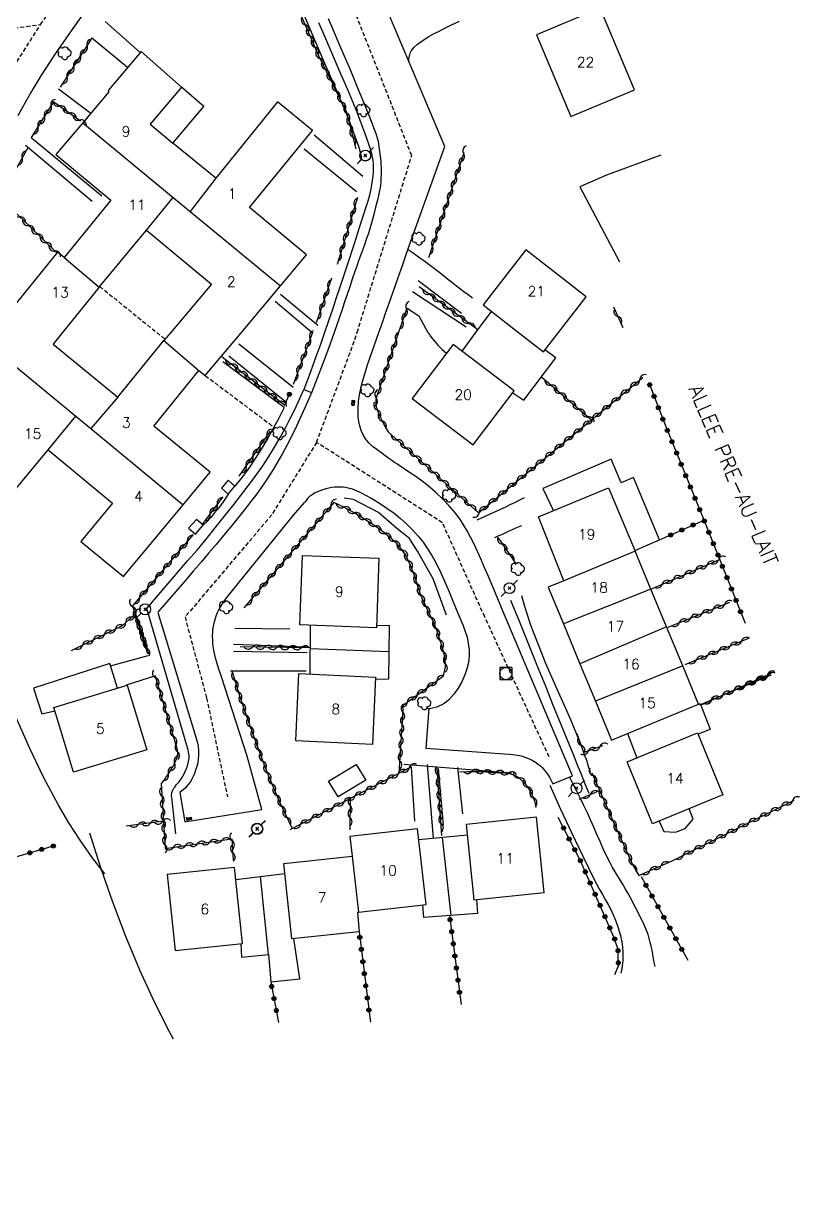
# Model space of a CAD drawing. Header units: millimetres. Extents: x 147000 to 148000, y 141000 to 142001.
# Drawn here: x 147309.7 to 147405.2, y 141566.6 to 141709 of the extents above; entities that cross this region are included whole.
import ezdxf
from ezdxf.enums import TextEntityAlignment as Align

# ---------------------------------------------------------------- set-up
doc = ezdxf.new("R2010")
doc.units = ezdxf.units.MM
doc.linetypes.add('DASHED', pattern=[0.75, 0.5, -0.25])
doc.layers.get('0').update_dxf_attribs({"linetype": 'CONTINUOUS'})
for name, color, linetype in [('W0001', 6, 'DASHED'), ('W0008', 7, 'CONTINUOUS'), ('W0014', 7, 'CONTINUOUS'), ('W0017', 7, 'CONTINUOUS'), ('W0101', 7, 'CONTINUOUS'), ('W0104', 1, 'CONTINUOUS'), ('W0105', 7, 'CONTINUOUS'), ('W0112', 1, 'DASHED'), ('W0300', 7, 'CONTINUOUS'), ('W0310', 3, 'CONTINUOUS'), ('W0323', 7, 'CONTINUOUS'), ('W0401', 7, 'CONTINUOUS'), ('W0420', 7, 'CONTINUOUS'), ('W0473', 7, 'CONTINUOUS'), ('W0989', 7, 'CONTINUOUS'), ('W0991', 7, 'CONTINUOUS'), ('W1102', 7, 'CONTINUOUS')]:
    doc.layers.add(name, color=color, linetype=linetype)
doc.styles.get("Standard").update_dxf_attribs({"font": 'romans.shx', "width": 0.85})

# ---------------------------------------------------------------- blocks, each defined once
blk = doc.blocks.new('T300')
for p, q in [((-0.8, 0.51), (-0.86, 0.34)), ((-0.86, 0.34), (-0.86, 0.17)), ((-0.86, 0.17), (-0.74, 0.06)), ((-0.69, 0.63), (-0.8, 0.51)), ((-0.8, -0.06), (-0.74, 0.06)), ((-0.74, 0.06), (-0.69, 0.11)), ((-0.57, 0.69), (-0.69, 0.63)), ((-0.46, 0.69), (-0.57, 0.69)), ((-0.29, 0.63), (-0.46, 0.69)), ((-0.29, 0.63), (-0.17, 0.74)), ((-0.23, 0.57), (-0.29, 0.63)), ((-0.17, 0.74), (-0.06, 0.8)), ((-0.06, 0.8), (0.06, 0.8)), ((0.06, 0.8), (0.23, 0.74)), ((0.23, 0.74), (0.34, 0.63)), ((0.34, 0.63), (0.4, 0.51)), ((0.46, 0.46), (0.34, 0.46)), ((0.4, 0.51), (0.4, 0.46)), ((0.57, 0.4), (0.46, 0.46)), ((0.57, 0.4), (0.69, 0.29)), ((0.69, 0.29), (0.74, 0.17)), ((0.74, 0.06), (0.69, -0.17)), ((0.74, 0.17), (0.74, 0.06)), ((-0.8, -0.17), (-0.8, -0.06)), ((-0.8, -0.23), (-0.8, -0.17)), ((-0.74, -0.34), (-0.8, -0.23)), ((-0.69, -0.4), (-0.74, -0.34)), ((-0.51, -0.46), (-0.69, -0.4)), ((-0.4, -0.46), (-0.51, -0.46)), ((-0.4, -0.46), (-0.34, -0.46)), ((-0.34, -0.46), (-0.34, -0.4)), ((-0.34, -0.51), (-0.34, -0.46)), ((-0.29, -0.63), (-0.34, -0.51)), ((-0.17, -0.74), (-0.29, -0.63)), ((-0.06, -0.8), (-0.17, -0.74)), ((0.06, -0.8), (-0.06, -0.8)), ((0.17, -0.74), (0.06, -0.8)), ((0.23, -0.69), (0.17, -0.74)), ((0.29, -0.46), (0.23, -0.46)), ((0.29, -0.63), (0.23, -0.69)), ((0.46, -0.4), (0.29, -0.46)), ((0.34, -0.51), (0.29, -0.63)), ((0.34, -0.51), (0.34, -0.46)), ((0.57, -0.34), (0.46, -0.4)), ((0.63, -0.29), (0.57, -0.34)), ((0.69, -0.17), (0.63, -0.29))]:
    blk.add_line(p, q)
blk = doc.blocks.new('T473')
for p, q in [((-0.166667, 0.166667), (0.166667, -0.166667)), ((-0.166667, -0.166667), (0.166667, 0.166667)), ((0.500001, 0.500001), (1.000002, 1.000002)), ((-1.000002, -1.000002), (-0.500001, -0.500001))]:
    blk.add_line(p, q)
blk.add_ellipse((0, 0), major_axis=(0.471405, 0.471405), ratio=1, start_param=5.4977871438, end_param=11.780972451)
blk = doc.blocks.new('T401')
for p, q in [((-0.3, 0.3), (0, 0.3)), ((-0.3, -0.25), (-0.3, 0.3)), ((-0.3, 0.15), (0, 0.15)), ((-0.3, 0), (0, 0)), ((0, 0.3), (0, -0.25)), ((-0.3, -0.15), (0, -0.15)), ((-0.3, -0.25), (-0.3, -0.3)), ((-0.3, -0.3), (0, -0.3)), ((0, -0.3), (0, -0.25))]:
    blk.add_line(p, q)
blk = doc.blocks.new('T420')
for p, q in [((0.75, 0.75), (-0.75, 0.75)), ((-0.75, 0.75), (-0.75, -0.75)), ((0.75, 0.75), (0.75, -0.75)), ((0.75, -0.75), (-0.75, -0.75))]:
    blk.add_line(p, q)
blk.add_ellipse((0, 0), major_axis=(-0.53, 0.53), ratio=1, start_param=3.926991, end_param=10.210176)
blk = doc.blocks.new('t310o')
at = {"color": 0, "linetype": 'Continuous'}
for centre, start, end in [((-0.5, 0.38), 216.8699, 323.1304), ((0.5, -0.37), 36.8699, 143.1303)]:
    blk.add_arc(centre, 0.625, start, end, dxfattribs=at)
blk = doc.blocks.new('t323o')
at = {"color": 0, "linetype": 'Continuous'}
for radius in [0.25, 0.15]:
    blk.add_circle((0, 0), radius, dxfattribs=at)

msp = doc.modelspace()

# ---------------------------------------------------------------- linework, layer by layer
at = {"layer": 'W0001'}
for points in [[(147311.88, 141708.8), (147317.6, 141717.31), (147320.91, 141721.78), (147324.25, 141726.22), (147327.64, 141730.63), (147331.07, 141735.02), (147336.2, 141741.57)], [(147350.72, 141671), (147357.42, 141692.71), (147350.48, 141710.25), (147343.37, 141727.12), (147336.2, 141741.57)], [(147233.55, 141682.14), (147253, 141687.75), (147259.31, 141690.12), (147265.54, 141692.7), (147271.73, 141695.38), (147277.93, 141697.99), (147280.2, 141698.95), (147282.46, 141699.95), (147284.7, 141700.96), (147286.95, 141701.96), (147289.22, 141702.94), (147291.5, 141703.88), (147293.82, 141704.74), (147296.17, 141705.52), (147300.03, 141706.61), (147303.94, 141707.52), (147307.89, 141708.25), (147311.88, 141708.8)], [(147293.5, 141671), (147293.53, 141671.11), (147293.57, 141671.22), (147293.6, 141671.33), (147293.64, 141671.44), (147295.21, 141676.22), (147296.93, 141680.94), (147298.81, 141685.61), (147300.87, 141690.2), (147302.45, 141693.31), (147304.16, 141696.35), (147305.95, 141699.35), (147307.77, 141702.32), (147311.88, 141708.8)], [(147345.74, 141657.51), (147350.45, 141670.13), (147350.72, 141671)], [(147345.74, 141657.51), (147340.25, 141648.63), (147329.6, 141636.08), (147332.25, 141626.1), (147334.8, 141614.01)], [(147374.27, 141618.92), (147366.39, 141636.08), (147361.18, 141647.65), (147345.74, 141657.51)]]:
    msp.add_lwpolyline(points, dxfattribs=at)
at = {"layer": 'W0008'}
for points in [[(147361.5, 141693.83), (147354.27, 141710.82), (147348.21, 141725.35), (147343.37, 141736.69)], [(147318.97, 141712.54), (147317.11, 141710.09), (147315.32, 141707.59), (147313.58, 141705.06), (147311.9, 141702.48), (147310.91, 141700.87), (147309.98, 141699.22), (147309.07, 141697.57)], [(147347.16, 141709.51), (147347.8, 141708.02), (147348.45, 141706.53), (147349.09, 141705.03), (147349.73, 141703.54), (147350.36, 141702.04), (147350.98, 141700.54), (147351.43, 141699.45), (147351.88, 141698.36), (147352.32, 141697.26), (147352.73, 141696.16), (147352.89, 141695.73), (147353.04, 141695.3), (147353.18, 141694.87), (147353.29, 141694.42), (147353.48, 141693.22), (147353.61, 141692.01), (147353.67, 141690.79), (147353.64, 141689.57), (147353.58, 141688.98), (147353.47, 141688.4), (147353.34, 141687.82), (147353.2, 141687.25), (147352.99, 141686.36), (147352.77, 141685.47), (147352.53, 141684.59), (147352.27, 141683.71), (147352.06, 141683.05), (147351.84, 141682.39), (147351.61, 141681.74), (147351.38, 141681.09), (147351.14, 141680.44), (147350.9, 141679.79), (147350.67, 141679.13), (147350.44, 141678.48), (147350.12, 141677.55), (147349.81, 141676.61), (147349.5, 141675.67), (147349.18, 141674.74), (147348.87, 141673.8), (147348.56, 141672.86), (147348.23, 141671.93), (147347.91, 141671)], [(147353.4, 141671), (147353.67, 141671.78), (147353.94, 141672.57), (147354.22, 141673.35), (147354.49, 141674.14), (147355.1, 141675.87), (147355.7, 141677.6), (147356.31, 141679.33), (147356.92, 141681.05), (147358.05, 141684.25), (147359.2, 141687.44), (147360.34, 141690.64), (147361.5, 141693.83)], [(147347.91, 141671), (147347.89, 141670.96), (147347.88, 141670.92), (147347.86, 141670.88), (147347.85, 141670.85), (147347.19, 141669.02), (147346.52, 141667.19), (147345.83, 141665.38), (147345.1, 141663.58), (147344.51, 141662.2), (147343.9, 141660.84), (147343.27, 141659.49), (147342.61, 141658.15), (147342.1, 141657.14), (147341.56, 141656.14), (147341, 141655.15), (147340.41, 141654.17), (147339.76, 141653.17), (147339.09, 141652.18), (147338.39, 141651.21), (147337.68, 141650.26), (147336.86, 141649.19), (147336.02, 141648.15), (147335.16, 141647.12), (147334.31, 141646.08), (147333.4, 141644.99), (147332.49, 141643.91), (147331.57, 141642.82), (147330.65, 141641.75), (147329.56, 141640.47), (147328.46, 141639.19), (147327.35, 141637.92), (147326.24, 141636.65)], [(147352.01, 141667.01), (147353.4, 141671)], [(147368.43, 141637.22), (147367.91, 141638.5), (147367.38, 141639.77), (147366.84, 141641.05), (147366.28, 141642.31), (147365.89, 141643.21), (147365.49, 141644.12), (147365.07, 141645.01), (147364.62, 141645.89), (147364.21, 141646.64), (147363.78, 141647.38), (147363.31, 141648.11), (147362.8, 141648.8), (147362.03, 141649.71), (147361.21, 141650.58), (147360.34, 141651.4), (147359.44, 141652.18), (147358.7, 141652.76), (147357.93, 141653.3), (147357.14, 141653.82), (147356.36, 141654.35), (147356.02, 141654.59), (147355.67, 141654.82), (147355.32, 141655.05), (147354.97, 141655.29), (147354.62, 141655.52), (147354.28, 141655.76), (147353.94, 141656.01), (147353.61, 141656.26), (147353.12, 141656.64), (147352.62, 141657.02), (147352.15, 141657.45), (147351.75, 141657.94), (147351.46, 141658.44), (147351.23, 141658.97), (147351.06, 141659.52), (147350.93, 141660.08), (147350.85, 141660.64), (147350.83, 141661.21), (147350.84, 141661.77), (147350.87, 141662.33), (147350.89, 141662.58), (147350.92, 141662.83), (147350.96, 141663.07), (147351.01, 141663.31), (147351.05, 141663.55), (147351.11, 141663.79), (147351.16, 141664.03), (147351.21, 141664.27), (147351.38, 141664.97), (147351.57, 141665.65), (147351.78, 141666.34), (147352.01, 141667.01)], [(147351.57, 141651.12), (147351.11, 141651.36), (147350.63, 141651.57), (147350.13, 141651.75), (147349.63, 141651.89), (147349.31, 141651.96), (147348.99, 141651.99), (147348.67, 141652.01), (147348.35, 141652.01), (147347.97, 141652), (147347.6, 141651.96), (147347.23, 141651.9), (147346.86, 141651.82), (147346.39, 141651.66), (147345.93, 141651.48), (147345.49, 141651.26), (147345.07, 141650.99), (147344.84, 141650.81), (147344.63, 141650.61), (147344.45, 141650.38), (147344.28, 141650.14)], [(147351.57, 141651.12), (147352.54, 141650.61), (147353.47, 141650.05), (147354.38, 141649.44), (147355.26, 141648.8), (147356.05, 141648.15), (147356.81, 141647.48), (147357.53, 141646.76), (147358.21, 141646), (147358.81, 141645.24), (147359.37, 141644.44), (147359.88, 141643.61), (147360.36, 141642.77), (147360.96, 141641.59), (147361.5, 141640.39), (147362.01, 141639.17), (147362.49, 141637.94), (147363.08, 141636.53), (147363.69, 141635.1), (147364.21, 141633.61), (147364.47, 141632.06), (147364.47, 141631.26), (147364.37, 141630.48), (147364.18, 141629.71), (147363.92, 141628.96), (147363.55, 141628.13), (147363.1, 141627.34), (147362.57, 141626.59), (147361.96, 141625.91), (147361.7, 141625.68), (147361.42, 141625.48), (147361.13, 141625.31), (147360.82, 141625.16), (147360.48, 141625.03), (147360.13, 141624.93), (147359.77, 141624.85), (147359.41, 141624.81)], [(147342.91, 141648.57), (147344.28, 141650.14)], [(147334.74, 141638.47), (147342.92, 141648.57)], [(147334.02, 141628.85), (147333.77, 141629.57), (147333.55, 141630.31), (147333.35, 141631.05), (147333.19, 141631.79), (147333.1, 141632.27), (147333.03, 141632.75), (147332.99, 141633.24), (147332.97, 141633.73), (147332.98, 141633.93), (147332.99, 141634.14), (147333.01, 141634.34), (147333.03, 141634.54), (147333.06, 141634.74), (147333.1, 141634.94), (147333.14, 141635.14), (147333.18, 141635.34), (147333.3, 141635.78), (147333.43, 141636.21), (147333.6, 141636.63), (147333.78, 141637.04), (147333.99, 141637.42), (147334.22, 141637.79), (147334.47, 141638.13), (147334.74, 141638.47)], [(147374.73, 141615.61), (147377.14, 141616.6), (147368.42, 141637.22)], [(147326.25, 141636.64), (147330.91, 141621.31)], [(147328.97, 141614.53), (147329.58, 141610.95), (147339.04, 141612.45), (147337.24, 141619), (147334.02, 141628.85)], [(147359.53, 141624.84), (147359.17, 141619.98), (147369.34, 141619.25)], [(147330.91, 141621.31), (147331.07, 141620.77), (147331.19, 141620.22), (147331.26, 141619.67), (147331.27, 141619.11), (147331.23, 141618.63), (147331.15, 141618.17), (147331.03, 141617.71), (147330.89, 141617.26), (147330.76, 141616.89), (147330.6, 141616.52), (147330.42, 141616.16), (147330.21, 141615.82), (147329.94, 141615.46), (147329.65, 141615.12), (147329.32, 141614.81), (147328.98, 141614.52)], [(147369.35, 141619.24), (147369.85, 141619.2), (147370.34, 141619.13), (147370.83, 141619.02), (147371.31, 141618.87), (147371.75, 141618.7), (147372.18, 141618.5), (147372.6, 141618.26), (147372.99, 141617.99), (147373.22, 141617.8), (147373.43, 141617.59), (147373.63, 141617.37), (147373.82, 141617.13), (147374.08, 141616.78), (147374.32, 141616.4), (147374.54, 141616.02), (147374.73, 141615.62)]]:
    msp.add_lwpolyline(points, dxfattribs=at)
at = {"layer": 'W0014'}
for points in [[(147340.26, 141719.37), (147341.03, 141717.5), (147341.8, 141715.63), (147342.57, 141713.77), (147343.35, 141711.9), (147343.63, 141711.23), (147343.92, 141710.56), (147344.21, 141709.89), (147344.49, 141709.22), (147344.78, 141708.55), (147345.07, 141707.88), (147345.35, 141707.21), (147345.64, 141706.54), (147346.96, 141703.46), (147348.3, 141700.4), (147349.6, 141697.31), (147350.77, 141694.17), (147350.91, 141693.73), (147351.04, 141693.29), (147351.16, 141692.84), (147351.26, 141692.4)], [(147345.96, 141709.04), (147346.46, 141707.92), (147346.95, 141706.79), (147347.43, 141705.66), (147348.48, 141703.23), (147349.54, 141700.8), (147350.56, 141698.35), (147351.5, 141695.87), (147351.83, 141694.96), (147352.16, 141694.04), (147352.43, 141693.11), (147352.63, 141692.15), (147352.68, 141691.66), (147352.69, 141691.17), (147352.67, 141690.68), (147352.63, 141690.19), (147352.53, 141689.4), (147352.4, 141688.62), (147352.23, 141687.85), (147352.03, 141687.09)], [(147352.03, 141687.09), (147351.19, 141684.48), (147350.34, 141681.87), (147349.48, 141679.27), (147348.62, 141676.67), (147348.15, 141675.25), (147347.68, 141673.83), (147347.21, 141672.41), (147346.72, 141671)], [(147346.72, 141671), (147346.6, 141670.63), (147346.47, 141670.26), (147346.34, 141669.89), (147346.21, 141669.52), (147345.71, 141668.13), (147345.21, 141666.75), (147344.69, 141665.37), (147344.17, 141663.99)], [(147329.92, 141642.95), (147331.07, 141644.29), (147332.2, 141645.64), (147333.31, 141647.01), (147334.41, 141648.39), (147335.62, 141649.93), (147336.83, 141651.47), (147338, 141653.04), (147339.13, 141654.64), (147339.87, 141655.77), (147340.58, 141656.93), (147341.26, 141658.1), (147341.91, 141659.28), (147342.52, 141660.44), (147343.1, 141661.61), (147343.65, 141662.79), (147344.17, 141663.99)], [(147344.18, 141663.99), (147345.11, 141663.62)], [(147341.75, 141661.79), (147341.1, 141660.49), (147340.42, 141659.2), (147339.7, 141657.94), (147338.95, 141656.69), (147338.2, 141655.52), (147337.41, 141654.36), (147336.59, 141653.23), (147335.73, 141652.13)], [(147334.91, 141651.16), (147334.6, 141650.69), (147334.28, 141650.23), (147333.95, 141649.77), (147333.61, 141649.33), (147333.19, 141648.81), (147332.75, 141648.3), (147332.3, 141647.81), (147331.83, 141647.33)], [(147361.7, 141636.31), (147360.06, 141640.74), (147358.14, 141644.14), (147357.14, 141645.73), (147355.58, 141646.95), (147353.36, 141648.9), (147350.26, 141650.48), (147349.12, 141650.65)], [(147329.83, 141620.29), (147324.92, 141637.1), (147329.92, 141642.95)], [(147379.19, 141614.42), (147378.72, 141615.58), (147378.24, 141616.74), (147377.77, 141617.9), (147377.3, 141619.06), (147376.45, 141621.16), (147375.6, 141623.25), (147374.75, 141625.35), (147373.9, 141627.45), (147372.82, 141630.11), (147371.74, 141632.77), (147370.67, 141635.44), (147369.59, 141638.1)], [(147370.87, 141638.7), (147371.22, 141637.53), (147371.58, 141636.37), (147371.97, 141635.21), (147372.39, 141634.06), (147373.08, 141632.28), (147373.81, 141630.5), (147374.57, 141628.74), (147375.35, 141626.99), (147376.13, 141625.24), (147376.89, 141623.48), (147377.63, 141621.71), (147378.34, 141619.92), (147378.6, 141619.22), (147378.85, 141618.5), (147379.09, 141617.79), (147379.31, 141617.07)], [(147327.96, 141613.92), (147327.95, 141614.08), (147327.95, 141614.24), (147327.96, 141614.4), (147327.99, 141614.55), (147328.06, 141614.73), (147328.14, 141614.9), (147328.23, 141615.06), (147328.33, 141615.21), (147328.41, 141615.31), (147328.48, 141615.41), (147328.56, 141615.5), (147328.65, 141615.59), (147328.73, 141615.67), (147328.81, 141615.76), (147328.89, 141615.86), (147328.96, 141615.96), (147329.15, 141616.24), (147329.32, 141616.53), (147329.49, 141616.83), (147329.63, 141617.13), (147329.77, 141617.48), (147329.89, 141617.83), (147329.99, 141618.19), (147330.07, 141618.55), (147330.08, 141618.64), (147330.09, 141618.72), (147330.1, 141618.81), (147330.1, 141618.9), (147330.1, 141618.98), (147330.1, 141619.07), (147330.09, 141619.16), (147330.08, 141619.24), (147330.04, 141619.51), (147329.98, 141619.78), (147329.9, 141620.04), (147329.8, 141620.29)], [(147369.62, 141616.91), (147356.46, 141617.98)], [(147328.47, 141609.46), (147327.96, 141613.91)]]:
    msp.add_lwpolyline(points, dxfattribs=at)
at = {"layer": 'W0017'}
for points in [[(147319.79, 141709.15), (147324.1, 141705.36)], [(147357.08, 141704.21), (147357.08, 141704.58), (147357.13, 141704.94), (147357.24, 141705.28), (147357.4, 141705.61), (147357.72, 141706.02), (147358.11, 141706.36), (147358.53, 141706.65), (147358.94, 141706.93), (147359.51, 141707.31), (147360.11, 141707.64), (147360.71, 141707.95), (147361.32, 141708.26), (147362.29, 141708.73), (147363.28, 141709.19)], [(147322.55, 141703.52), (147318.14, 141707.15)], [(147314.07, 141700.88), (147318.04, 141697.92)], [(147351.43, 141690.12), (147345.46, 141695.19)], [(147318.2, 141687.05), (147310.02, 141693.94)], [(147310.73, 141694.94), (147319.39, 141687.75)], [(147344.2, 141693.53), (147350.65, 141688.3)], [(147356.97, 141681.19), (147357.46, 141680.86), (147357.94, 141680.52), (147358.43, 141680.17), (147358.91, 141679.82), (147359.4, 141679.46), (147359.88, 141679.09), (147360.36, 141678.72), (147360.85, 141678.34), (147361.33, 141677.97), (147361.81, 141677.59), (147362.29, 141677.22), (147362.77, 141676.84), (147363.29, 141676.44), (147363.81, 141676.04), (147364.33, 141675.64), (147364.86, 141675.24)], [(147358.2, 141677.37), (147363.53, 141673.38)], [(147345.89, 141671.87), (147341.3, 141675.65)], [(147364.08, 141671.63), (147357.51, 141676)], [(147340.64, 141674.85), (147345.21, 141671)], [(147356.84, 141673.96), (147358.31, 141673.05)], [(147358.31, 141673.05), (147359.4, 141671)], [(147345.21, 141671), (147345.3, 141670.92)], [(147359.4, 141671), (147359.5, 141670.86), (147359.59, 141670.73), (147359.68, 141670.6), (147359.78, 141670.46), (147360.21, 141669.92), (147360.67, 141669.4), (147361.17, 141668.9), (147361.69, 141668.44)], [(147336.22, 141669.61), (147342.86, 141664.28)], [(147342.09, 141662.37), (147334.97, 141668.09)], [(147341.75, 141661.79), (147334.23, 141667.41)], [(147365.44, 141647.99), (147366.35, 141648.39), (147367.25, 141648.8), (147368.15, 141649.22), (147369.05, 141649.64), (147369.6, 141649.91), (147370.15, 141650.18), (147370.7, 141650.45), (147371.24, 141650.73)], [(147370.88, 141647.27), (147370.47, 141647.09), (147370.07, 141646.92), (147369.67, 141646.74), (147369.27, 141646.56), (147368.84, 141646.37), (147368.42, 141646.18), (147367.99, 141645.99), (147367.57, 141645.8)], [(147335.71, 141634.71), (147342.48, 141634.61)], [(147335.53, 141632.75), (147344.47, 141632.43)], [(147320.46, 141630.1), (147325.09, 141631.37)], [(147335.56, 141631.9), (147344.57, 141631.73)], [(147325.97, 141628.86), (147322.39, 141627.73)], [(147344.47, 141629.44), (147335.18, 141629.44)], [(147357.81, 141611.03), (147357.38, 141617.65)], [(147359.33, 141617.97), (147360.04, 141608.9)], [(147360.66, 141617.5), (147361.26, 141610.54)], [(147363.04, 141617.61), (147363.65, 141611.91)], [(147374.36, 141615.42), (147375.68, 141612.51), (147377.02, 141609.61), (147378.4, 141606.72), (147379.81, 141603.85), (147380.13, 141603.23), (147380.47, 141602.62), (147380.82, 141602.01), (147381.17, 141601.4), (147381.52, 141600.79), (147381.85, 141600.16), (147382.15, 141599.53), (147382.41, 141598.87), (147382.74, 141597.93), (147383.03, 141596.97), (147383.23, 141595.98), (147383.32, 141594.97), (147383.31, 141593.94), (147383.22, 141592.9), (147383.1, 141592.37)], [(147387.3, 141593.2), (147387.19, 141593.68), (147387.09, 141594.18), (147387, 141594.67), (147386.91, 141595.17), (147386.81, 141595.66), (147386.7, 141596.15), (147386.57, 141596.64), (147386.42, 141597.12), (147385.96, 141598.28), (147385.43, 141599.41), (147384.86, 141600.52), (147384.27, 141601.61), (147383.98, 141602.16), (147383.67, 141602.69), (147383.35, 141603.22), (147383.02, 141603.75), (147382.7, 141604.28), (147382.38, 141604.81), (147382.07, 141605.34), (147381.77, 141605.89), (147381.34, 141606.76), (147380.93, 141607.63), (147380.53, 141608.51), (147380.14, 141609.4), (147379.75, 141610.29), (147379.36, 141611.17), (147378.97, 141612.06), (147378.56, 141612.93), (147378.13, 141613.82), (147377.69, 141614.7), (147377.25, 141615.58), (147376.8, 141616.46)]]:
    msp.add_lwpolyline(points, dxfattribs=at)
at = {"layer": 'W0101'}
for points in [[(147372.74, 141707.54), (147376.94, 141697.51), (147384.76, 141700.79), (147380.56, 141710.81)], [(147362.5, 141669.52), (147357.47, 141662.88), (147364.97, 141657.2), (147370, 141663.83)], [(147353.39, 141643.28), (147353.08, 141634.76), (147343.7, 141635.1), (147344.01, 141643.62)], [(147352.99, 141628.7), (147352.62, 141620.44), (147343.21, 141620.87), (147343.58, 141629.13)], [(147322.5, 141627.7), (147324.92, 141619.78), (147315.91, 141617.03), (147313.49, 141624.95)], [(147383.85, 141618.31), (147392.49, 141621.86), (147395.61, 141614.25), (147386.98, 141610.7)], [(147372.73, 141611.52), (147364.1, 141610.63), (147365.06, 141601.38), (147373.68, 141602.27)], [(147335.68, 141605.32), (147327.42, 141604.46), (147328.38, 141595.15), (147336.64, 141596)]]:
    msp.add_lwpolyline(points, close=True, dxfattribs=at)
for points in [[(147329.18, 141701.11), (147324.2, 141705.47), (147320.15, 141700.67), (147320.23, 141700.53), (147317.04, 141696.73)], [(147329.18, 141701.11), (147325.33, 141696.56), (147328.09, 141694.23)], [(147341.31, 141676.71), (147344.51, 141680.54), (147337.5, 141686.34), (147345.23, 141695.8), (147340.96, 141699.32), (147333.38, 141689.94)], [(147317.04, 141696.73), (147313.75, 141692.82), (147320.48, 141687.23), (147314.78, 141680.21)], [(147333.38, 141689.94), (147328.09, 141694.23)], [(147319.07, 141676.56), (147324.85, 141683.56)], [(147324.85, 141683.56), (147332.85, 141676.93), (147327.84, 141671)], [(147314.78, 141680.21), (147313.96, 141680.85), (147308.23, 141673.78), (147308.27, 141673.51), (147306.12, 141671)], [(147371.43, 141681.13), (147366.18, 141674.38), (147370.52, 141671)], [(147375.43, 141671), (147378.83, 141675.37), (147371.43, 141681.13)], [(147319.07, 141676.56), (147314.56, 141671)], [(147336.52, 141671), (147341.31, 141676.71)], [(147314.56, 141671), (147313.4, 141669.57), (147321.34, 141663.05)], [(147327.84, 141671), (147327, 141670.01)], [(147331.29, 141666.33), (147332.08, 141665.7), (147336.52, 141671)], [(147370.52, 141671), (147373.58, 141668.62), (147375.43, 141671)], [(147305.12, 141669.84), (147301.74, 141665.89), (147308.7, 141660.17), (147300.82, 141650.82), (147305.08, 141647.3), (147312.8, 141656.58)], [(147321.34, 141663.05), (147327, 141670.01)], [(147329.37, 141649.85), (147332.7, 141653.85), (147325.77, 141659.48), (147331.29, 141666.33)], [(147312.8, 141656.58), (147320.7, 141650.04), (147316.81, 141645.33)], [(147376.07, 141640.52), (147372.98, 141648.35), (147381.58, 141651.91), (147384.82, 141644.15)], [(147316.81, 141645.33), (147322.06, 141641.05), (147329.37, 141649.85)], [(147386.76, 141639.5), (147384.82, 141644.16), (147384.82, 141644.15)], [(147376.07, 141640.52), (147374.15, 141639.73)], [(147374.15, 141639.73), (147376.03, 141635.22)], [(147388.69, 141634.85), (147386.76, 141639.5)], [(147376.03, 141635.22), (147378.06, 141630.33)], [(147390.67, 141630.09), (147388.69, 141634.85)], [(147378.06, 141630.33), (147379.96, 141625.75)], [(147379.96, 141625.75), (147381.95, 141620.96), (147392.62, 141625.39), (147390.67, 141630.09)], [(147358.14, 141610.08), (147349.82, 141609.14), (147350.1, 141606.71)], [(147350.87, 141599.86), (147359.19, 141600.8), (147358.14, 141610.08)], [(147350.87, 141599.86), (147350.76, 141599.82), (147350.97, 141597.44), (147342.71, 141596.59), (147341.72, 141605.82), (147350.1, 141606.71)]]:
    msp.add_lwpolyline(points, dxfattribs=at)
at = {"layer": 'W0104'}
for points in [[(147328.09, 141694.23), (147331.91, 141698.73), (147329.18, 141701.11)], [(147365.3, 141671), (147367.2, 141673.58)], [(147363.61, 141668.7), (147365.3, 141671)], [(147369.81, 141663.59), (147371.17, 141662.69), (147375.11, 141667.87), (147373.77, 141668.87)], [(147384.79, 141644.25), (147387.84, 141645.54), (147384.64, 141653.18), (147383.12, 141652.55), (147381.89, 141655.45), (147373.52, 141651.83), (147374.81, 141649.11)], [(147344.96, 141635.05), (147344.93, 141629.07)], [(147353.09, 141635.09), (147354.65, 141635.04), (147354.55, 141628.43), (147352.98, 141628.39)], [(147354.6, 141631.8), (147344.95, 141632.16)], [(147321.3, 141627.34), (147320.38, 141630.36), (147310.99, 141627.34), (147312.02, 141624.19), (147313.6, 141624.58)], [(147392.62, 141625.39), (147392.82, 141625.47), (147394.05, 141622.33)], [(147383.91, 141621.76), (147385.05, 141618.8)], [(147392.55, 141621.71), (147394.05, 141622.33)], [(147387.8, 141611.04), (147388.34, 141609.75), (147389.77, 141609.69), (147390.98, 141610.12), (147391.95, 141611.27), (147391.46, 141612.54)], [(147364.24, 141609.31), (147358.29, 141608.74)], [(147361.17, 141609.01), (147362.2, 141599.45)], [(147335.83, 141603.85), (147341.85, 141604.61)], [(147339.85, 141594.66), (147338.85, 141604.23)], [(147365.38, 141601.41), (147365.51, 141599.7), (147358.9, 141599.2), (147358.78, 141600.76)], [(147336.43, 141595.98), (147336.53, 141594.35), (147339.85, 141594.66), (147340.13, 141591.29), (147343.67, 141591.67), (147342.97, 141596.62)]]:
    msp.add_lwpolyline(points, dxfattribs=at)
msp.add_lwpolyline([(147347.22, 141615.94), (147350.62, 141617.99), (147351.79, 141616.06), (147348.39, 141614)], close=True, dxfattribs=at)
at = {"layer": 'W0105'}
for points in [[(147334.91, 141651.16), (147335.73, 141652.13), (147334.89, 141652.85), (147334.07, 141651.88)], [(147330.88, 141646.24), (147331.83, 141647.33), (147330.99, 141648.06), (147330.04, 141646.98)]]:
    msp.add_lwpolyline(points, close=True, dxfattribs=at)
at = {"layer": 'W0112'}
for points in [[(147319.14, 141676.64), (147326.12, 141671)], [(147326.12, 141671), (147327.14, 141670.17)], [(147332.08, 141665.7), (147340.59, 141659.32)]]:
    msp.add_lwpolyline(points, dxfattribs=at)
at = {"layer": 'W0300'}
for points in [[(147388, 141692.76), (147381.34, 141690.28), (147378.03, 141688.85), (147382.9, 141679.68)], [(147319.75, 141604.56), (147318.2, 141606.58), (147316.74, 141608.67), (147315.35, 141610.8), (147314.05, 141612.99), (147312.22, 141616.41), (147310.57, 141619.92), (147308.99, 141623.46), (147307.39, 141626.99), (147305.4, 141631.32), (147303.42, 141635.66), (147301.47, 141640.01), (147299.54, 141644.37)], [(147328.17, 141584.26), (147327.42, 141585.68), (147325.68, 141589.19), (147324.06, 141592.74), (147322.34, 141596.88), (147320.74, 141601.06), (147319.27, 141605.29), (147317.93, 141609.56)]]:
    msp.add_lwpolyline(points, dxfattribs=at)
at = {"layer": 'W0310'}
for points in [[(147338.04, 141722.86), (147340.62, 141718.02), (147341.89, 141714.38), (147345.97, 141705), (147349.41, 141698.05), (147350.55, 141693.53)], [(147314.33, 141701.1), (147318.14, 141707)], [(147310.76, 141694.93), (147313.5, 141699.28), (147316.76, 141696.97)], [(147313.89, 141680.72), (147306.86, 141687.56), (147310.36, 141693.7)], [(147363.83, 141693.05), (147359.46, 141680.15)], [(147350.77, 141687.56), (147348.25, 141679.32)], [(147347.59, 141677.64), (147345.71, 141672.19)], [(147365.53, 141671.31), (147358.35, 141676.58)], [(147356.83, 141673.98), (147355.81, 141671)], [(147382.18, 141674.15), (147383.32, 141671.6)], [(147345.23, 141671), (147342.86, 141664.62)], [(147345.25, 141671.05), (147345.23, 141671)], [(147355.81, 141671), (147353.07, 141662.98)], [(147334.14, 141668), (147341.79, 141662.12)], [(147354.54, 141658.82), (147365.61, 141648.88), (147385.79, 141665.48)], [(147373.37, 141665.49), (147379.47, 141660.28)], [(147353.05, 141662.98), (147353.01, 141662.76), (147353, 141662.54), (147353, 141662.32), (147353.02, 141662.09), (147353.12, 141661.67), (147353.27, 141661.26), (147353.45, 141660.86), (147353.63, 141660.47), (147353.83, 141660.05), (147354.05, 141659.63), (147354.29, 141659.22), (147354.54, 141658.82)], [(147336.24, 141653.36), (147340.09, 141658.9)], [(147331.78, 141647.5), (147334.26, 141650.82)], [(147347.84, 141650.13), (147336.83, 141637.19)], [(147361.31, 141628.84), (147361.42, 141629.21), (147361.5, 141629.6), (147361.55, 141629.98), (147361.55, 141630.38), (147361.44, 141631.34), (147361.21, 141632.28), (147360.92, 141633.21), (147360.61, 141634.11), (147360.41, 141634.66), (147360.19, 141635.21), (147359.95, 141635.74), (147359.7, 141636.27), (147359.44, 141636.8), (147359.19, 141637.33), (147358.94, 141637.86), (147358.7, 141638.39), (147358.41, 141639.13), (147358.15, 141639.87), (147357.91, 141640.62), (147357.66, 141641.37), (147357.39, 141642.12), (147357.08, 141642.85), (147356.72, 141643.57), (147356.29, 141644.24), (147355.55, 141645.12), (147354.7, 141645.89), (147353.8, 141646.59), (147352.88, 141647.25), (147351.68, 141648.06), (147350.43, 141648.81), (147349.15, 141649.5), (147347.84, 141650.13)], [(147330.61, 141646.19), (147323.16, 141637.46), (147325, 141631.6)], [(147367.97, 141645.82), (147370.23, 141642.55)], [(147386.78, 141639.51), (147395.1, 141643.08)], [(147388.87, 141634.82), (147396.45, 141637.88)], [(147315.67, 141631.96), (147321.92, 141635.03), (147323.53, 141636.45), (147325.11, 141631.55)], [(147344.93, 141632.29), (147336.35, 141632.4)], [(147390.97, 141630.23), (147398.87, 141633.51)], [(147325.9, 141628.93), (147328.61, 141619.98)], [(147335.38, 141629.4), (147336.34, 141626.29), (147337.38, 141623.2), (147338.48, 141620.13), (147339.64, 141617.08), (147340.36, 141615.32), (147341.12, 141613.57), (147341.92, 141611.84), (147342.75, 141610.13)], [(147355.89, 141616.9), (147356.4, 141625.3), (147361.33, 141628.86)], [(147392.79, 141625.31), (147401.54, 141628.99)], [(147392.86, 141625.27), (147401.58, 141629.19)], [(147380.83, 141620.26), (147378.56, 141619.45), (147377.71, 141621.74)], [(147357.39, 141617.68), (147342.45, 141609.96)], [(147361.13, 141609.24), (147360.53, 141617.5)], [(147363.28, 141617.09), (147364.21, 141617.12), (147365.15, 141617.13), (147366.09, 141617.1), (147367.02, 141617.05), (147367.8, 141617.01), (147368.6, 141616.98), (147369.4, 141616.87), (147370.16, 141616.61), (147370.6, 141616.34), (147370.98, 141615.99), (147371.32, 141615.61), (147371.62, 141615.21), (147371.89, 141614.81), (147372.12, 141614.39), (147372.31, 141613.96), (147372.48, 141613.51), (147372.54, 141613.31), (147372.59, 141613.12), (147372.62, 141612.92), (147372.64, 141612.71)], [(147379.54, 141616.94), (147382.12, 141610.98), (147384.57, 141605.61), (147385.28, 141604.34)], [(147326.67, 141615.63), (147327.14, 141607.67), (147335.36, 141608.84), (147335.51, 141606.25)], [(147377.95, 141613.71), (147380.48, 141614.77)], [(147349.86, 141613.79), (147349.84, 141609.95)], [(147389.38, 141606.16), (147404.36, 141613.6)], [(147326.94, 141611.01), (147322.37, 141610.4)], [(147385.28, 141604.34), (147389.38, 141606.16)]]:
    msp.add_lwpolyline(points, dxfattribs=at)
msp.add_lwpolyline([(147328.6, 141619.97, -0.114238), (147328.58, 141618.77, -0.073664), (147327.88, 141617.4, -0.032057), (147326.67, 141615.63)], format="xyb", dxfattribs=at)
at = {"layer": 'W0323'}
for points in [[(147386.55, 141664.74), (147388.51, 141659.64), (147393.27, 141648.01), (147398.33, 141635.32)], [(147341.79, 141662.02), (147342.48, 141663.54)], [(147387.83, 141645.54), (147393.29, 141647.96)], [(147382.33, 141592.22), (147382.79, 141593.28), (147382.73, 141595.41), (147382.23, 141596.79), (147378.16, 141606.09), (147375.37, 141611.49)], [(147313.69, 141608.04), (147305.94, 141605.8), (147295.86, 141602.96), (147285.72, 141600.18), (147284.03, 141587.03), (147281.94, 141571.77), (147280.43, 141559.96), (147280.13, 141556.67), (147278.66, 141551.91), (147276.13, 141547.76)], [(147385.56, 141604.21), (147390.9, 141594.68), (147391.3, 141593.98)], [(147362.07, 141599.44), (147363.47, 141588.53)], [(147350.97, 141597.42), (147352.34, 141586.35)], [(147340.13, 141591.29), (147341.06, 141586.3)]]:
    msp.add_lwpolyline(points, dxfattribs=at)
at = {"layer": 'W1102'}
for points in [[(147317.04, 141696.73), (147328.15, 141687.57)], [(147333.38, 141689.94), (147330.22, 141685.86)], [(147324.85, 141683.56), (147328.15, 141687.57)], [(147328.15, 141687.57), (147330.22, 141685.86)], [(147330.22, 141685.86), (147341.31, 141676.71)], [(147314.78, 141680.21), (147319.07, 141676.56)], [(147305.12, 141669.84), (147316.2, 141660.71)], [(147327, 141670.01), (147331.29, 141666.33)], [(147321.34, 141663.05), (147318.04, 141659.19)], [(147312.8, 141656.58), (147316.2, 141660.71)], [(147316.2, 141660.71), (147318.04, 141659.19)], [(147318.04, 141659.19), (147329.37, 141649.85)], [(147384.82, 141644.15), (147376.07, 141640.52)], [(147386.76, 141639.5), (147376.03, 141635.22)], [(147388.69, 141634.85), (147378.06, 141630.33)], [(147390.67, 141630.09), (147379.96, 141625.75)], [(147350.1, 141606.71), (147350.87, 141599.86)]]:
    msp.add_lwpolyline(points, dxfattribs=at)

# ---------------------------------------------------------------- block references
at = {"layer": 'W0300'}
for p in [(147314.85, 141705.25), (147351.52, 141698.25), (147358.3, 141682.49), (147352.01, 141663.89), (147341.24, 141658.62), (147362.04, 141650.95), (147370.48, 141641.95), (147334.68, 141637.25), (147359, 141625.48)]:
    msp.add_blockref('T300', p, dxfattribs=at)
at = {"layer": 'W0310'}
for p, rotation in [((147344.34, 141708.75), 293.5309408367504), ((147344.94, 141707.37), 293.5309408367504), ((147317.58, 141706.14), 57.15355417588783), ((147345.54, 141706), 293.5309408367504), ((147316.77, 141704.88), 57.15355417588783), ((147346.15, 141704.63), 296.3733608901655), ((147315.96, 141703.62), 57.15355417588783), ((147346.82, 141703.29), 296.3733608901655), ((147315.14, 141702.36), 57.15355417588783), ((147347.49, 141701.94), 296.3733608901655), ((147348.15, 141700.6), 296.3733608901655), ((147313.16, 141698.74), 57.76796580518237), ((147314.2, 141698.79), 324.6405537002865), ((147348.82, 141699.25), 296.3733608901655), ((147312.36, 141697.47), 57.76796580518237), ((147315.42, 141697.92), 324.6405537002865), ((147349.45, 141697.9), 284.1346487383668), ((147311.56, 141696.2), 57.76796580518237), ((147316.65, 141697.05), 324.6405537002865), ((147349.82, 141696.44), 284.1346487383668), ((147350.19, 141694.99), 284.1346487383668), ((147363.79, 141692.94), 251.2870411952821), ((147309.62, 141692.4), 60.26919209110392), ((147363.31, 141691.52), 251.2870411952821), ((147362.83, 141690.1), 251.2870411952821), ((147362.35, 141688.68), 251.2870411952821), ((147361.87, 141687.25), 251.2870411952821), ((147350.44, 141686.49), 253.021356407654), ((147361.39, 141685.83), 251.2870411952821), ((147309.32, 141685.17), 135.768525591937), ((147350, 141685.05), 253.021356407654), ((147360.91, 141684.41), 251.2870411952821), ((147310.39, 141684.12), 135.768525591937), ((147311.47, 141683.07), 135.768525591937), ((147349.56, 141683.62), 253.021356407654), ((147360.43, 141682.99), 251.2870411952821), ((147312.54, 141682.03), 135.768525591937), ((147349.13, 141682.18), 253.021356407654), ((147359.94, 141681.57), 251.2870411952821), ((147313.62, 141680.98), 135.768525591937), ((147348.69, 141680.75), 253.021356407654), ((147347.18, 141676.45), 250.9773099429578), ((147346.69, 141675.03), 250.9773099429578), ((147359.56, 141675.69), 143.74131993683), ((147360.77, 141674.8), 143.74131993683), ((147346.2, 141673.61), 250.9773099429578), ((147356.78, 141673.84), 251.1083903702169), ((147361.98, 141673.92), 143.74131993683), ((147363.19, 141673.03), 143.74131993683), ((147382.71, 141672.97), 294.1896874131381), ((147356.3, 141672.42), 251.1083903702169), ((147364.4, 141672.14), 143.74131993683), ((147344.95, 141670.24), 249.6246825562065), ((147355.5, 141670.08), 251.1083903701553), ((147344.43, 141668.84), 249.6246825562065), ((147355.01, 141668.66), 251.1083903701553), ((147343.9, 141667.43), 249.6246825562065), ((147354.53, 141667.24), 251.1083903701553), ((147335.32, 141667.09), 322.4806339359731), ((147336.51, 141666.17), 322.4806339359731), ((147343.38, 141666.03), 249.6246825562065), ((147354.04, 141665.82), 251.1083903701553), ((147337.7, 141665.26), 322.4806339359731), ((147338.89, 141664.35), 322.4806339359731), ((147353.55, 141664.4), 251.1083903701553), ((147374.51, 141664.52), 319.4762105893577), ((147385.4, 141665.16), 39.43920606376379), ((147340.08, 141663.43), 322.4806339359731), ((147353.05, 141662.96), 259.5959447433219), ((147375.65, 141663.54), 319.4762105893577), ((147383.08, 141663.26), 39.43920606376379), ((147384.24, 141664.21), 39.43920606376379), ((147341.27, 141662.52), 322.4806339359731), ((147353.19, 141661.49), 289.9401723936828), ((147376.79, 141662.57), 319.4762105893577), ((147377.93, 141661.59), 319.4762105893577), ((147381.92, 141662.3), 39.43920606376379), ((147353.8, 141660.12), 295.6436326724286), ((147379.07, 141660.62), 319.4762105893577), ((147379.61, 141660.4), 39.43920606376379), ((147380.77, 141661.35), 39.43920606376379), ((147378.45, 141659.45), 39.43920606376379), ((147338.81, 141657.05), 55.23824972832202), ((147339.66, 141658.29), 55.23824972832202), ((147355.65, 141657.81), 318.1015568328818), ((147376.13, 141657.54), 39.43920606376379), ((147377.29, 141658.49), 39.43920606376379), ((147337.95, 141655.82), 55.23824972832202), ((147356.77, 141656.81), 318.1015568328818), ((147357.89, 141655.81), 318.1015568328818), ((147374.97, 141656.59), 39.43920606376379), ((147337.1, 141654.59), 55.23824972832202), ((147359, 141654.81), 318.1015568328818), ((147372.66, 141654.68), 39.43920606376379), ((147373.82, 141655.63), 39.43920606376379), ((147360.12, 141653.81), 318.1015568328818), ((147371.5, 141653.73), 39.43920606376379), ((147361.24, 141652.8), 318.1015568328818), ((147362.35, 141651.8), 318.1015568328818), ((147369.18, 141651.82), 39.43920606376379), ((147370.34, 141652.78), 39.43920606376379), ((147363.47, 141650.8), 318.1015568328818), ((147368.02, 141650.87), 39.43920606376379), ((147332.68, 141648.7), 53.23791017792963), ((147333.58, 141649.9), 53.23791017792963), ((147346.55, 141648.61), 229.5845731542823), ((147347.52, 141649.76), 229.5845731542823), ((147349.06, 141649.55), 154.6396780222075), ((147350.38, 141648.84), 151.7288820984319), ((147364.59, 141649.8), 318.1015568328818), ((147365.71, 141648.96), 39.43920606376379), ((147366.86, 141649.92), 39.43920606376379), ((147345.58, 141647.47), 229.5845731542823), ((147351.67, 141648.07), 148.8180808716484), ((147344.6, 141646.33), 229.5845731542823), ((147352.91, 141647.23), 144.2598352854891), ((147354.12, 141646.34), 142.5622877684025), ((147329.88, 141645.33), 229.5113035617157), ((147343.63, 141645.19), 229.5845731542823), ((147355.27, 141645.38), 137.7910638634644), ((147356.27, 141644.27), 130.0233823675112), ((147368.52, 141645.02), 304.6213317236434), ((147327.93, 141643.05), 229.5113035617157), ((147328.9, 141644.19), 229.5113035617157), ((147341.69, 141642.9), 229.5845731542823), ((147342.66, 141644.05), 229.5845731542823), ((147357.02, 141642.97), 116.9934977143455), ((147369.38, 141643.78), 304.6213317236434), ((147326.96, 141641.91), 229.5113035617157), ((147340.71, 141641.76), 229.5845731542823), ((147357.59, 141641.58), 109.7647303078267), ((147392.29, 141641.88), 23.20524082765314), ((147393.67, 141642.47), 23.20524082765314), ((147395.05, 141643.06), 23.20524082765314), ((147325.98, 141640.77), 229.5113035617157), ((147339.74, 141640.62), 229.5845731542823), ((147358.06, 141640.16), 108.0201399807322), ((147389.53, 141640.69), 23.20524082765314), ((147390.91, 141641.29), 23.20524082765314), ((147325.01, 141639.63), 229.5113035617157), ((147338.77, 141639.48), 229.5845731542823), ((147358.56, 141638.75), 111.7002834400026), ((147388.16, 141640.1), 23.20524082765314), ((147323.2, 141637.32), 287.4713176660761), ((147324.03, 141638.49), 229.5113035617157), ((147337.8, 141638.34), 229.5845731542823), ((147359.17, 141637.37), 115.0420058821758), ((147395.83, 141637.63), 21.98762857846199), ((147323.45, 141636.38), 41.29401605259905), ((147323.65, 141635.89), 287.4713176660761), ((147359.81, 141636.02), 115.2489998954686), ((147393.04, 141636.5), 21.98762857846199), ((147394.44, 141637.06), 21.98762857846199), ((147321.05, 141634.61), 26.17491442841342), ((147322.32, 141635.39), 41.29401605259905), ((147323.95, 141635.12), 287.8578581654095), ((147324.1, 141634.46), 287.4713176660761), ((147360.42, 141634.65), 110.2350107622306), ((147390.26, 141635.38), 21.98762857846199), ((147391.65, 141635.94), 21.98762857846199), ((147318.36, 141633.28), 26.17491442841342), ((147319.71, 141633.95), 26.17491442841342), ((147324.41, 141633.69), 287.8578581654095), ((147324.55, 141633.03), 287.4713176660761), ((147360.91, 141633.23), 108.8978597554453), ((147317.01, 141632.62), 26.17491442841342), ((147324.87, 141632.26), 287.8578581654095), ((147337.84, 141632.38), 179.2460638874934), ((147339.34, 141632.36), 179.2460638874934), ((147340.84, 141632.34), 179.2460638874934), ((147342.34, 141632.32), 179.2460638874934), ((147343.84, 141632.3), 179.2460638874934), ((147361.33, 141631.79), 103.3224378104814), ((147395.12, 141631.96), 22.52614603255112), ((147396.51, 141632.53), 22.52614603255112), ((147397.9, 141633.11), 22.52614603255112), ((147361.55, 141630.31), 89.7082665138151), ((147392.35, 141630.81), 22.52614603255112), ((147393.74, 141631.38), 22.52614603255112), ((147326, 141628.6), 286.8189550229542), ((147401.07, 141628.96), 24.24551145051209), ((147326.44, 141627.16), 286.8189550229542), ((147335.72, 141628.3), 287.2411574179538), ((147359.31, 141627.4), 35.8715846401138), ((147360.53, 141628.28), 35.8715846401138), ((147398.32, 141627.64), 22.78151492751545), ((147398.34, 141627.73), 24.24551145051209), ((147399.7, 141628.35), 24.24551145051209), ((147399.7, 141628.22), 22.78151492751545), ((147401.09, 141628.8), 22.78151492751545), ((147326.87, 141625.73), 286.8189550229542), ((147336.17, 141626.86), 287.2411574179538), ((147358.09, 141626.52), 35.8715846401138), ((147395.56, 141626.48), 22.78151492751545), ((147395.6, 141626.5), 24.24551145051209), ((147396.94, 141627.06), 22.78151492751545), ((147396.97, 141627.11), 24.24551145051209), ((147327.3, 141624.29), 286.8189550229542), ((147336.63, 141625.44), 288.481689618665), ((147356.88, 141625.64), 35.8715846401138), ((147356.34, 141624.39), 86.508269179612), ((147394.17, 141625.89), 22.78151492751545), ((147394.23, 141625.88), 24.24551145051209), ((147327.74, 141622.85), 286.8189550229542), ((147337.1, 141624.01), 288.481689618665), ((147356.25, 141622.89), 86.508269179612), ((147328.17, 141621.42), 286.8189550229542), ((147337.59, 141622.6), 289.7222227262064), ((147338.1, 141621.18), 289.7222227262064), ((147356.16, 141621.4), 86.508269179612), ((147378.23, 141620.33), 110.4216320418136), ((147328.65, 141619.57), 273.3757258439721), ((147338.61, 141619.78), 290.9627567424406), ((147356.07, 141619.9), 86.508269179612), ((147379.09, 141619.63), 199.8813523853118), ((147380.5, 141620.14), 199.8813523853118), ((147328.32, 141618.13), 243.7774805540116), ((147339.15, 141618.37), 290.9627567424406), ((147355.98, 141618.4), 86.508269179612), ((147357.11, 141617.54), 207.3284823901909), ((147327.54, 141616.85), 237.023282946035), ((147339.69, 141616.97), 292.2032924712191), ((147354.44, 141616.16), 207.3284823901909), ((147355.77, 141616.85), 207.3284823901909), ((147360.58, 141616.72), 94.1852529353744), ((147364.78, 141617.12), 0.2701476576014246), ((147366.27, 141617.09), 356.6207595438515), ((147367.77, 141617.01), 357.3346386001683), ((147369.27, 141616.89), 352.291806730738), ((147370.63, 141616.31), 318.0016047886551), ((147379.67, 141616.62), 293.4904760822258), ((147340.26, 141615.59), 292.2032924712191), ((147351.78, 141614.78), 207.3284823901909), ((147353.11, 141615.47), 207.3284823901909), ((147360.69, 141615.23), 94.1852529353744), ((147371.63, 141615.2), 303.7387896056862), ((147380.27, 141615.24), 293.4904760822258), ((147326.75, 141614.13), 273.4327688385964), ((147340.85, 141614.21), 293.4438293788458), ((147349.11, 141613.4), 207.3284823901909), ((147350.44, 141614.09), 207.3284823901909), ((147349.85, 141612.95), 269.7016648701979), ((147360.8, 141613.73), 94.1852529353744), ((147372.34, 141613.88), 290.4910749487406), ((147379.33, 141614.29), 22.69379494490877), ((147380.87, 141613.87), 293.4904760822258), ((147404.16, 141613.5), 26.42101111764607), ((147326.84, 141612.63), 273.4327688385964), ((147341.46, 141612.84), 294.684365902301), ((147342.09, 141611.48), 295.9249020411926), ((147346.45, 141612.03), 207.3284823901909), ((147347.78, 141612.71), 207.3284823901909), ((147349.85, 141611.45), 269.7016648701979), ((147360.91, 141612.24), 94.1852529353744), ((147381.47, 141612.49), 293.4904760822258), ((147401.47, 141612.17), 26.42101111764607), ((147402.82, 141612.84), 26.42101111764607), ((147325.34, 141610.79), 187.570032133482), ((147326.83, 141610.99), 187.570032133482), ((147326.93, 141611.14), 273.4327688385964), ((147343.78, 141610.65), 207.3284823901909), ((147345.11, 141611.34), 207.3284823901909), ((147361.02, 141610.74), 94.1852529353744), ((147382.07, 141611.12), 293.4904760822258), ((147398.79, 141610.84), 26.42101111764607), ((147400.13, 141611.5), 26.42101111764607), ((147323.85, 141610.6), 187.570032133482), ((147327.02, 141609.64), 273.4327688385964), ((147335.37, 141608.6), 273.4027697706352), ((147382.69, 141609.75), 294.5235176901709), ((147396.1, 141609.5), 26.42101111764607), ((147397.44, 141610.17), 26.42101111764607), ((147327.11, 141608.14), 273.4327688385964), ((147328.17, 141607.82), 8.05686535161993), ((147329.65, 141608.03), 8.05686535161993), ((147331.14, 141608.24), 8.05686535161993), ((147332.62, 141608.45), 8.05686535161993), ((147334.11, 141608.66), 8.05686535161993), ((147383.31, 141608.39), 294.5235176901709), ((147393.41, 141608.17), 26.42101111764607), ((147394.76, 141608.83), 26.42101111764607), ((147335.46, 141607.11), 273.4027697706352), ((147383.93, 141607.02), 294.5235176901709), ((147390.73, 141606.83), 26.42101111764607), ((147392.07, 141607.5), 26.42101111764607), ((147384.55, 141605.66), 294.5235176901709), ((147386.65, 141604.95), 23.89383252269949), ((147388.02, 141605.56), 23.89383252269949)]:
    msp.add_blockref('t310o', p, dxfattribs=dict(at, rotation=rotation))
at = {"layer": 'W0323'}
for p, rotation in [((147342.41, 141663.39), 65.55604521966623), ((147386.62, 141664.57), 290.9737904544858), ((147387.16, 141663.17), 290.9737904544858), ((147387.69, 141661.76), 290.9737904544858), ((147388.23, 141660.36), 290.9737904544858), ((147388.78, 141658.97), 292.2634007972102), ((147389.35, 141657.58), 292.2634007972102), ((147389.92, 141656.19), 292.2634007972102), ((147390.49, 141654.8), 292.2634007972102), ((147391.05, 141653.42), 292.2634007972102), ((147391.62, 141652.03), 292.2634007972102), ((147392.19, 141650.64), 292.2634007972102), ((147392.76, 141649.25), 292.2634007972102), ((147393.33, 141647.86), 291.7452990580118), ((147390.57, 141646.76), 23.85527941495229), ((147391.95, 141647.36), 23.85527941495229), ((147393.88, 141646.47), 291.7452990580118), ((147389.2, 141646.15), 23.85527941495229), ((147394.44, 141645.08), 291.7452990580118), ((147394.99, 141643.68), 291.7452990580118), ((147395.55, 141642.29), 291.7452990580118), ((147396.11, 141640.9), 291.7452990580118), ((147396.66, 141639.5), 291.7452990580118), ((147397.22, 141638.11), 291.7452990580118), ((147397.77, 141636.72), 291.7452990580118), ((147376.05, 141610.17), 117.3201204455762), ((147313.44, 141607.96), 196.0771617112617), ((147376.74, 141608.84), 117.3201204455762), ((147310.55, 141607.13), 196.0771617112617), ((147312, 141607.55), 196.0771617112617), ((147377.43, 141607.51), 117.3201204455762), ((147378.12, 141606.17), 117.3201204455762), ((147378.72, 141604.8), 113.6284082533801), ((147379.32, 141603.43), 113.6284082533801), ((147386.16, 141603.14), 299.256331031013), ((147379.93, 141602.05), 113.6284082533801), ((147386.9, 141601.83), 299.256331031013), ((147380.53, 141600.68), 113.6284082533801), ((147387.63, 141600.52), 299.256331031013), ((147362.13, 141598.94), 277.324099483011), ((147381.13, 141599.31), 113.6284082533801), ((147381.73, 141597.93), 113.6284082533801), ((147388.36, 141599.21), 299.256331031013), ((147389.09, 141597.9), 299.256331031013), ((147351.05, 141596.77), 277.0496204448382), ((147362.33, 141597.46), 277.324099483011), ((147382.32, 141596.55), 110.1497313633377), ((147389.83, 141596.59), 299.256331031013), ((147351.23, 141595.28), 277.0496204448382), ((147362.52, 141595.97), 277.324099483011), ((147382.74, 141595.13), 91.34220474151826), ((147390.56, 141595.29), 299.256331031013), ((147351.42, 141593.79), 277.0496204448382), ((147362.71, 141594.48), 277.324099483011), ((147351.6, 141592.3), 277.0496204448382), ((147362.9, 141592.99), 277.324099483011), ((147382.78, 141593.63), 91.34220474151826), ((147363.09, 141591.51), 277.324099483011), ((147340.23, 141590.73), 280.6217346257709), ((147351.78, 141590.81), 277.0496204448382), ((147363.28, 141590.02), 277.324099483011), ((147340.51, 141589.25), 280.6217346257709), ((147351.97, 141589.33), 277.0496204448382), ((147340.79, 141587.78), 280.6217346257709), ((147352.15, 141587.84), 277.0496204448382)]:
    msp.add_blockref('t323o', p, dxfattribs=dict(at, rotation=rotation))
at = {"layer": 'W0401'}
for p, rotation in [((147350.38, 141662.36), 355.4446992481611), ((147330.1, 141611.16), 278.9925357643014)]:
    msp.add_blockref('T401', p, dxfattribs=dict(at, rotation=rotation))
at = {"layer": 'W0420'}
msp.add_blockref('T420', (147368.97, 141629.13), dxfattribs=at)
at = {"layer": 'W0473'}
for p in [(147351.72, 141692.71), (147351.73, 141692.7), (147369.41, 141639.61), (147324.69, 141637.02), (147377.64, 141615.06), (147338.44, 141610.11), (147338.46, 141610.06)]:
    msp.add_blockref('T473', p, dxfattribs=at)

# ---------------------------------------------------------------- texts
at = {"layer": 'W0989'}
msp.add_text('ALLEE PRE-AU-LAIT', height=1.75, rotation=293.3001, dxfattribs=at).set_placement((147396.89, 141653.47), align=Align.MIDDLE_CENTER)
at = {"layer": 'W0991'}
for s, p in [('22', (147378.75, 141704.16)), ('9', (147322.36, 141695.67)), ('1', (147335.38, 141688.02)), ('11', (147323.7, 141686.65)), ('13', (147314.26, 141675.93)), ('2', (147335.28, 141677.22)), ('21', (147372.72, 141676.06)), ('20', (147363.74, 141663.36)), ('3', (147322.4, 141659.93)), ('15', (147310.9, 141658.57)), ('4', (147323.9, 141650.88)), ('19', (147378.89, 141646.22)), ('9', (147348.54, 141639.19)), ('18', (147380.43, 141639.69)), ('17', (147382.41, 141634.92)), ('16', (147384.33, 141630.3)), ('8', (147348.1, 141624.78)), ('15', (147386.31, 141625.52)), ('5', (147319.2, 141622.37)), ('14', (147389.73, 141616.28)), ('11', (147368.89, 141606.45)), ('10', (147354.51, 141604.97)), ('7', (147346.42, 141601.65)), ('6', (147332.03, 141600.23))]:
    msp.add_text(s, height=1.25, dxfattribs=at).set_placement(p, align=Align.MIDDLE_CENTER)

doc.saveas('drawing.dxf')
